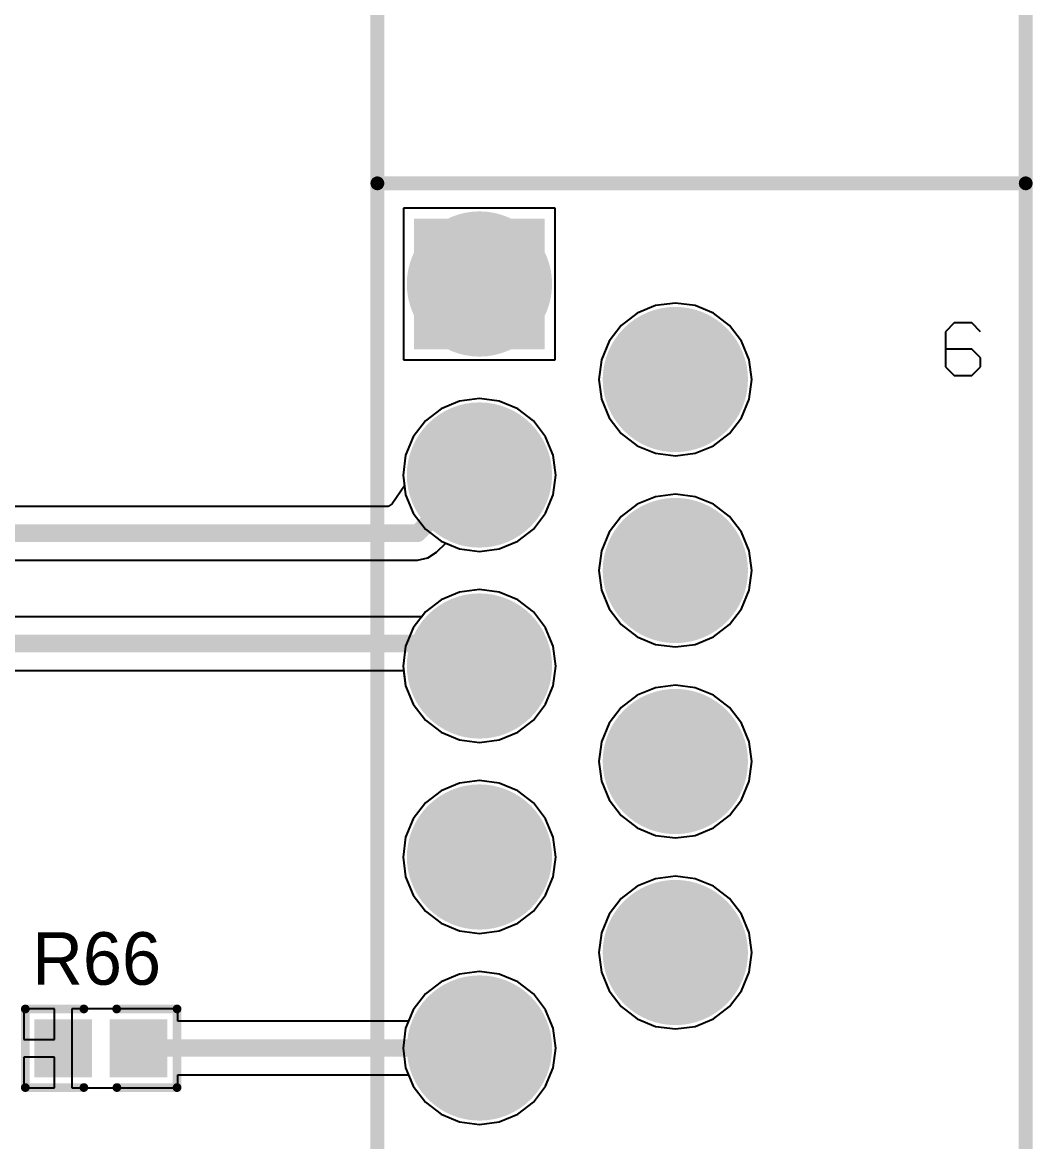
# Model space of a CAD drawing. Header units: millimetres. Extents: x 6.83 to 16.18, y 4.59 to 12.3.
# Drawn here: x 15.078 to 15.655, y 5.921 to 6.56 of the extents above; entities that cross this region are included whole.
import ezdxf

# ---------------------------------------------------------------- set-up
doc = ezdxf.new("R2010")
doc.units = ezdxf.units.MM
doc.header["$MEASUREMENT"] = 0
for name, color, linetype in [('BottomLayer', 5, 'Continuous'), ('BottomSolder', 6, 'Continuous'), ('InternalPlane1', 76, 'Continuous'), ('InternalPlane2', 16, 'Continuous'), ('MultiLayer', 9, 'Continuous'), ('PadHoleLayer', 156, 'Continuous'), ('TopLayer', 1, 'Continuous'), ('TopOverlay', 2, 'Continuous'), ('TopPaste', 8, 'Continuous'), ('TopSolder', 216, 'Continuous')]:
    doc.layers.add(name, color=color, linetype=linetype)

# ---------------------------------------------------------------- blocks, each defined once
blk = doc.blocks.new('DSUB1_385_2H9_207')
at = {"layer": 'BottomLayer', "const_width": 0.03327}
for points in [[(-0.18022, -0.31811, 1), (-0.14695, -0.31811, 1)], [(-0.07116, -0.31811, 1), (-0.03789, -0.31811, 1)], [(0.03789, -0.31811, 1), (0.07116, -0.31811, 1)], [(0.14695, -0.31811, 1), (0.18022, -0.31811, 1)], [(-0.12569, -0.42992, 1), (-0.09242, -0.42992, 1)], [(-0.01663, -0.42992, 1), (0.01663, -0.42992, 1)], [(0.09242, -0.42992, 1), (0.12569, -0.42992, 1)], [(0.20148, -0.42992, 1), (0.23474, -0.42992, 1)]]:
    blk.add_lwpolyline(points, format="xyb", close=True, dxfattribs=at)
at = {"layer": 'BottomLayer'}
blk.add_solid([(-0.18484, -0.46319), (-0.18484, -0.39665), (-0.25138, -0.46319), (-0.25138, -0.39665)], dxfattribs=at)
at = {"layer": 'BottomSolder', "const_width": 0.03727}
for points in [[(-0.18222, -0.31811, 1), (-0.14495, -0.31811, 1)], [(-0.07316, -0.31811, 1), (-0.03589, -0.31811, 1)], [(0.03589, -0.31811, 1), (0.07316, -0.31811, 1)], [(0.14495, -0.31811, 1), (0.18222, -0.31811, 1)], [(-0.12769, -0.42992, 1), (-0.09042, -0.42992, 1)], [(-0.01863, -0.42992, 1), (0.01863, -0.42992, 1)], [(0.09042, -0.42992, 1), (0.12769, -0.42992, 1)], [(0.19948, -0.42992, 1), (0.23674, -0.42992, 1)]]:
    blk.add_lwpolyline(points, format="xyb", close=True, dxfattribs=at)
at = {"layer": 'BottomSolder'}
blk.add_solid([(-0.18084, -0.46719), (-0.18084, -0.39265), (-0.25538, -0.46719), (-0.25538, -0.39265)], dxfattribs=at)
at = {"layer": 'InternalPlane1', "const_width": 0.04146}
for points in [[(-0.18431, -0.31811, 1), (-0.14285, -0.31811, 1)], [(-0.07526, -0.31811, 1), (-0.0338, -0.31811, 1)], [(0.0338, -0.31811, 1), (0.07526, -0.31811, 1)], [(0.14285, -0.31811, 1), (0.18431, -0.31811, 1)], [(-0.23884, -0.42992, 1), (-0.19738, -0.42992, 1)], [(-0.12978, -0.42992, 1), (-0.08833, -0.42992, 1)], [(-0.02073, -0.42992, 1), (0.02073, -0.42992, 1)], [(0.08833, -0.42992, 1), (0.12978, -0.42992, 1)], [(0.19738, -0.42992, 1), (0.23884, -0.42992, 1)]]:
    blk.add_lwpolyline(points, format="xyb", close=True, dxfattribs=at)
at = {"layer": 'InternalPlane2', "const_width": 0.04146}
for points in [[(-0.18431, -0.31811, 1), (-0.14285, -0.31811, 1)], [(-0.07526, -0.31811, 1), (-0.0338, -0.31811, 1)], [(0.0338, -0.31811, 1), (0.07526, -0.31811, 1)], [(0.14285, -0.31811, 1), (0.18431, -0.31811, 1)], [(-0.23884, -0.42992, 1), (-0.19738, -0.42992, 1)], [(-0.12978, -0.42992, 1), (-0.08833, -0.42992, 1)], [(-0.02073, -0.42992, 1), (0.02073, -0.42992, 1)], [(0.08833, -0.42992, 1), (0.12978, -0.42992, 1)], [(0.19738, -0.42992, 1), (0.23884, -0.42992, 1)]]:
    blk.add_lwpolyline(points, format="xyb", close=True, dxfattribs=at)
at = {"layer": 'MultiLayer', "const_width": 0.03327}
for points in [[(-0.18022, -0.31811, 1), (-0.14695, -0.31811, 1)], [(-0.07116, -0.31811, 1), (-0.03789, -0.31811, 1)], [(0.03789, -0.31811, 1), (0.07116, -0.31811, 1)], [(0.14695, -0.31811, 1), (0.18022, -0.31811, 1)], [(-0.12569, -0.42992, 1), (-0.09242, -0.42992, 1)], [(-0.01663, -0.42992, 1), (0.01663, -0.42992, 1)], [(0.09242, -0.42992, 1), (0.12569, -0.42992, 1)], [(0.20148, -0.42992, 1), (0.23474, -0.42992, 1)]]:
    blk.add_lwpolyline(points, format="xyb", close=True, dxfattribs=at)
at = {"layer": 'MultiLayer'}
blk.add_solid([(-0.18484, -0.46319), (-0.18484, -0.39665), (-0.25138, -0.46319), (-0.25138, -0.39665)], dxfattribs=at)
at = {"layer": 'PadHoleLayer', "const_width": 0.02146}
for points in [[(-0.17431, -0.31811, 1), (-0.15285, -0.31811, 1)], [(-0.06526, -0.31811, 1), (-0.0438, -0.31811, 1)], [(0.0438, -0.31811, 1), (0.06526, -0.31811, 1)], [(0.15285, -0.31811, 1), (0.17431, -0.31811, 1)], [(-0.22884, -0.42992, 1), (-0.20738, -0.42992, 1)], [(-0.11978, -0.42992, 1), (-0.09833, -0.42992, 1)], [(-0.01073, -0.42992, 1), (0.01073, -0.42992, 1)], [(0.09833, -0.42992, 1), (0.11978, -0.42992, 1)], [(0.20738, -0.42992, 1), (0.22884, -0.42992, 1)]]:
    blk.add_lwpolyline(points, format="xyb", close=True, dxfattribs=at)
at = {"layer": 'TopLayer', "const_width": 0.03327}
for points in [[(-0.18022, -0.31811, 1), (-0.14695, -0.31811, 1)], [(-0.07116, -0.31811, 1), (-0.03789, -0.31811, 1)], [(0.03789, -0.31811, 1), (0.07116, -0.31811, 1)], [(0.14695, -0.31811, 1), (0.18022, -0.31811, 1)], [(-0.12569, -0.42992, 1), (-0.09242, -0.42992, 1)], [(-0.01663, -0.42992, 1), (0.01663, -0.42992, 1)], [(0.09242, -0.42992, 1), (0.12569, -0.42992, 1)], [(0.20148, -0.42992, 1), (0.23474, -0.42992, 1)]]:
    blk.add_lwpolyline(points, format="xyb", close=True, dxfattribs=at)
at = {"layer": 'TopLayer'}
blk.add_solid([(-0.18484, -0.46319), (-0.18484, -0.39665), (-0.25138, -0.46319), (-0.25138, -0.39665)], dxfattribs=at)
at = {"layer": 'TopOverlay'}
for p, q in [((-0.19087, -0.1439), (-0.19587, -0.1489)), ((-0.17587, -0.1439), (-0.18087, -0.1489)), ((-0.17087, -0.1439), (-0.17587, -0.1439)), ((-0.16588, -0.1489), (-0.17087, -0.1439)), ((-0.19587, -0.1489), (-0.19587, -0.15889)), ((-0.18087, -0.1489), (-0.18087, -0.16389)), ((-0.16588, -0.15889), (-0.16588, -0.1489)), ((-0.19587, -0.15889), (-0.19087, -0.16389)), ((-0.17087, -0.16389), (-0.16588, -0.15889)), ((-0.19087, -0.16389), (-0.17087, -0.16389))]:
    blk.add_line(p, q, dxfattribs=at)
at = {"layer": 'TopOverlay', "const_width": 0.00787}
for points in [[(0.6063, -0.11811), (-0.6063, -0.11811)], [(-0.27559, -0.48819), (-0.27559, -0.11811)], [(0.6063, -0.48819), (-0.6063, -0.48819)]]:
    blk.add_lwpolyline(points, dxfattribs=at)
at = {"layer": 'TopOverlay', "const_width": 0.00394}
for points in [[(-0.27756, -0.11811, 1), (-0.27362, -0.11811, 1)], [(-0.27756, -0.48819, 1), (-0.27362, -0.48819, 1)]]:
    blk.add_lwpolyline(points, format="xyb", close=True, dxfattribs=at)
at = {"layer": 'TopSolder', "const_width": 0.03727}
for points in [[(-0.18222, -0.31811, 1), (-0.14495, -0.31811, 1)], [(-0.07316, -0.31811, 1), (-0.03589, -0.31811, 1)], [(0.03589, -0.31811, 1), (0.07316, -0.31811, 1)], [(0.14495, -0.31811, 1), (0.18222, -0.31811, 1)], [(-0.12769, -0.42992, 1), (-0.09042, -0.42992, 1)], [(-0.01863, -0.42992, 1), (0.01863, -0.42992, 1)], [(0.09042, -0.42992, 1), (0.12769, -0.42992, 1)], [(0.19948, -0.42992, 1), (0.23674, -0.42992, 1)]]:
    blk.add_lwpolyline(points, format="xyb", close=True, dxfattribs=at)
at = {"layer": 'TopSolder'}
blk.add_solid([(-0.18084, -0.46719), (-0.18084, -0.39265), (-0.25538, -0.46719), (-0.25538, -0.39265)], dxfattribs=at)
blk = doc.blocks.new('0402_222')
at = {"layer": 'TopLayer'}
for points in [[(0.01648, -0.09748), (0.01648, -0.07248), (-0.00852, -0.09748), (-0.00852, -0.07248)], [(0.01648, -0.14049), (0.01648, -0.11549), (-0.00852, -0.14049), (-0.00852, -0.11549)]]:
    blk.add_solid(points, dxfattribs=at)
at = {"layer": 'TopOverlay', "const_width": 0.005}
for points in [[(0.02638, -0.06299), (-0.0185, -0.06299)], [(-0.0185, -0.09748), (-0.0185, -0.06299)], [(0.02638, -0.09734), (0.02638, -0.06299)], [(-0.0185, -0.14961), (-0.0185, -0.11618)], [(0.02638, -0.14961), (0.02638, -0.11618)], [(0.02638, -0.14961), (-0.0185, -0.14961)]]:
    blk.add_lwpolyline(points, dxfattribs=at)
at = {"layer": 'TopOverlay', "const_width": 0.0025}
for points in [[(-0.01975, -0.06299, 1), (-0.01725, -0.06299, 1)], [(-0.01975, -0.06299, 1), (-0.01725, -0.06299, 1)], [(0.02513, -0.06299, 1), (0.02763, -0.06299, 1)], [(0.02513, -0.06299, 1), (0.02763, -0.06299, 1)], [(-0.01975, -0.09748, 1), (-0.01725, -0.09748, 1)], [(0.02513, -0.09734, 1), (0.02763, -0.09734, 1)], [(-0.01975, -0.11618, 1), (-0.01725, -0.11618, 1)], [(0.02513, -0.11618, 1), (0.02763, -0.11618, 1)], [(-0.01975, -0.14961, 1), (-0.01725, -0.14961, 1)], [(-0.01975, -0.14961, 1), (-0.01725, -0.14961, 1)], [(0.02513, -0.14961, 1), (0.02763, -0.14961, 1)], [(0.02513, -0.14961, 1), (0.02763, -0.14961, 1)]]:
    blk.add_lwpolyline(points, format="xyb", close=True, dxfattribs=at)
at = {"layer": 'TopPaste'}
for points in [[(0.01648, -0.09748), (0.01648, -0.07248), (-0.00852, -0.09748), (-0.00852, -0.07248)], [(0.01648, -0.14049), (0.01648, -0.11549), (-0.00852, -0.14049), (-0.00852, -0.11549)]]:
    blk.add_solid(points, dxfattribs=at)
at = {"layer": 'TopSolder'}
for points in [[(0.02048, -0.10148), (0.02048, -0.06848), (-0.01252, -0.10148), (-0.01252, -0.06848)], [(0.02048, -0.14449), (0.02048, -0.11149), (-0.01252, -0.14449), (-0.01252, -0.11149)]]:
    blk.add_solid(points, dxfattribs=at)

msp = doc.modelspace()

# ---------------------------------------------------------------- linework, layer by layer
at = {"layer": 'BottomLayer'}
for p, q in [((15.38222, 6.45364), (15.29569, 6.45364)), ((15.29569, 6.45364), (15.29569, 6.3671)), ((15.38222, 6.3671), (15.38222, 6.45364)), ((15.43947, 6.398), (15.42895, 6.39364)), ((15.45077, 6.39948), (15.43947, 6.398)), ((15.46206, 6.398), (15.45077, 6.39948)), ((15.47259, 6.39364), (15.46206, 6.398)), ((15.42895, 6.39364), (15.41991, 6.3867)), ((15.48163, 6.3867), (15.47259, 6.39364)), ((15.41991, 6.3867), (15.41297, 6.37766)), ((15.48856, 6.37766), (15.48163, 6.3867)), ((15.41297, 6.37766), (15.40861, 6.36714)), ((15.49292, 6.36714), (15.48856, 6.37766)), ((15.29569, 6.3671), (15.38222, 6.3671)), ((15.40861, 6.36714), (15.40713, 6.35584)), ((15.49441, 6.35584), (15.49292, 6.36714)), ((15.40713, 6.35584), (15.40861, 6.34455)), ((15.49292, 6.34455), (15.49441, 6.35584)), ((15.32766, 6.34347), (15.31714, 6.33911)), ((15.33896, 6.34496), (15.32766, 6.34347)), ((15.35025, 6.34347), (15.33896, 6.34496)), ((15.36078, 6.33911), (15.35025, 6.34347)), ((15.40861, 6.34455), (15.41297, 6.33402)), ((15.48856, 6.33402), (15.49292, 6.34455)), ((15.31714, 6.33911), (15.3081, 6.33217)), ((15.36981, 6.33217), (15.36078, 6.33911)), ((15.41297, 6.33402), (15.41991, 6.32498)), ((15.48163, 6.32498), (15.48856, 6.33402)), ((15.3081, 6.33217), (15.30116, 6.32313)), ((15.37675, 6.32313), (15.36981, 6.33217)), ((15.30116, 6.32313), (15.2968, 6.31261)), ((15.38111, 6.31261), (15.37675, 6.32313)), ((15.41991, 6.32498), (15.42895, 6.31805)), ((15.47259, 6.31805), (15.48163, 6.32498)), ((15.42895, 6.31805), (15.43947, 6.31369)), ((15.43947, 6.31369), (15.45077, 6.3122)), ((15.45077, 6.3122), (15.46206, 6.31369)), ((15.46206, 6.31369), (15.47259, 6.31805)), ((15.2968, 6.31261), (15.29532, 6.30131)), ((15.3826, 6.30131), (15.38111, 6.31261)), ((15.29532, 6.30131), (15.2968, 6.29002)), ((15.38111, 6.29002), (15.3826, 6.30131)), ((15.2968, 6.29002), (15.30116, 6.27949)), ((15.37675, 6.27949), (15.38111, 6.29002)), ((15.43947, 6.28894), (15.42895, 6.28458)), ((15.45077, 6.29043), (15.43947, 6.28894)), ((15.46206, 6.28894), (15.45077, 6.29043)), ((15.47259, 6.28458), (15.46206, 6.28894)), ((15.42895, 6.28458), (15.41991, 6.27765)), ((15.48163, 6.27765), (15.47259, 6.28458)), ((15.30116, 6.27949), (15.3081, 6.27046)), ((15.36981, 6.27046), (15.37675, 6.27949)), ((15.41991, 6.27765), (15.41297, 6.26861)), ((15.48856, 6.26861), (15.48163, 6.27765)), ((15.3081, 6.27046), (15.31714, 6.26352)), ((15.36078, 6.26352), (15.36981, 6.27046)), ((15.31714, 6.26352), (15.32766, 6.25916)), ((15.35025, 6.25916), (15.36078, 6.26352)), ((15.41297, 6.26861), (15.40861, 6.25808)), ((15.49292, 6.25808), (15.48856, 6.26861)), ((15.32766, 6.25916), (15.33896, 6.25767)), ((15.33896, 6.25767), (15.35025, 6.25916)), ((15.40861, 6.25808), (15.40713, 6.24679)), ((15.49441, 6.24679), (15.49292, 6.25808)), ((15.40713, 6.24679), (15.40861, 6.23549)), ((15.49292, 6.23549), (15.49441, 6.24679)), ((15.32766, 6.23441), (15.31714, 6.23005)), ((15.33896, 6.2359), (15.32766, 6.23441)), ((15.35025, 6.23441), (15.33896, 6.2359)), ((15.36078, 6.23005), (15.35025, 6.23441)), ((15.40861, 6.23549), (15.41297, 6.22497)), ((15.48856, 6.22497), (15.49292, 6.23549)), ((15.31714, 6.23005), (15.3081, 6.22312)), ((15.36981, 6.22312), (15.36078, 6.23005)), ((15.41297, 6.22497), (15.41991, 6.21593)), ((15.48163, 6.21593), (15.48856, 6.22497)), ((15.3081, 6.22312), (15.30116, 6.21408)), ((15.37675, 6.21408), (15.36981, 6.22312)), ((15.30116, 6.21408), (15.2968, 6.20355)), ((15.38111, 6.20355), (15.37675, 6.21408)), ((15.41991, 6.21593), (15.42895, 6.20899)), ((15.47259, 6.20899), (15.48163, 6.21593)), ((15.42895, 6.20899), (15.43947, 6.20463)), ((15.46206, 6.20463), (15.47259, 6.20899)), ((15.2968, 6.20355), (15.29532, 6.19226)), ((15.3826, 6.19226), (15.38111, 6.20355)), ((15.43947, 6.20463), (15.45077, 6.20315)), ((15.45077, 6.20315), (15.46206, 6.20463)), ((15.29532, 6.19226), (15.2968, 6.18096)), ((15.38111, 6.18096), (15.3826, 6.19226)), ((15.2968, 6.18096), (15.30116, 6.17044)), ((15.37675, 6.17044), (15.38111, 6.18096)), ((15.43947, 6.17989), (15.42895, 6.17553)), ((15.45077, 6.18137), (15.43947, 6.17989)), ((15.46206, 6.17989), (15.45077, 6.18137)), ((15.47259, 6.17553), (15.46206, 6.17989)), ((15.42895, 6.17553), (15.41991, 6.16859)), ((15.48163, 6.16859), (15.47259, 6.17553)), ((15.30116, 6.17044), (15.3081, 6.1614)), ((15.36981, 6.1614), (15.37675, 6.17044)), ((15.41991, 6.16859), (15.41297, 6.15955)), ((15.48856, 6.15955), (15.48163, 6.16859)), ((15.3081, 6.1614), (15.31714, 6.15447)), ((15.36078, 6.15447), (15.36981, 6.1614)), ((15.31714, 6.15447), (15.32766, 6.15011)), ((15.35025, 6.15011), (15.36078, 6.15447)), ((15.41297, 6.15955), (15.40861, 6.14903)), ((15.49292, 6.14903), (15.48856, 6.15955)), ((15.32766, 6.15011), (15.33896, 6.14862)), ((15.33896, 6.14862), (15.35025, 6.15011)), ((15.40861, 6.14903), (15.40713, 6.13773)), ((15.49441, 6.13773), (15.49292, 6.14903)), ((15.40713, 6.13773), (15.40861, 6.12644)), ((15.49292, 6.12644), (15.49441, 6.13773)), ((15.32766, 6.12536), (15.31714, 6.121)), ((15.33896, 6.12685), (15.32766, 6.12536)), ((15.35025, 6.12536), (15.33896, 6.12685)), ((15.36078, 6.121), (15.35025, 6.12536)), ((15.40861, 6.12644), (15.41297, 6.11591)), ((15.48856, 6.11591), (15.49292, 6.12644)), ((15.31714, 6.121), (15.3081, 6.11406)), ((15.36981, 6.11406), (15.36078, 6.121)), ((15.41297, 6.11591), (15.41991, 6.10687)), ((15.48163, 6.10687), (15.48856, 6.11591)), ((15.3081, 6.11406), (15.30116, 6.10502)), ((15.37675, 6.10502), (15.36981, 6.11406)), ((15.30116, 6.10502), (15.2968, 6.0945)), ((15.38111, 6.0945), (15.37675, 6.10502)), ((15.41991, 6.10687), (15.42895, 6.09994)), ((15.47259, 6.09994), (15.48163, 6.10687)), ((15.42895, 6.09994), (15.43947, 6.09558)), ((15.46206, 6.09558), (15.47259, 6.09994)), ((15.2968, 6.0945), (15.29532, 6.0832)), ((15.3826, 6.0832), (15.38111, 6.0945)), ((15.43947, 6.09558), (15.45077, 6.09409)), ((15.45077, 6.09409), (15.46206, 6.09558)), ((15.29532, 6.0832), (15.2968, 6.07191)), ((15.38111, 6.07191), (15.3826, 6.0832)), ((15.2968, 6.07191), (15.30116, 6.06138)), ((15.37675, 6.06138), (15.38111, 6.07191)), ((15.43947, 6.07083), (15.42895, 6.06647)), ((15.45077, 6.07232), (15.43947, 6.07083)), ((15.46206, 6.07083), (15.45077, 6.07232)), ((15.47259, 6.06647), (15.46206, 6.07083)), ((15.42895, 6.06647), (15.41991, 6.05954)), ((15.48163, 6.05954), (15.47259, 6.06647)), ((15.30116, 6.06138), (15.3081, 6.05235)), ((15.36981, 6.05235), (15.37675, 6.06138)), ((15.41991, 6.05954), (15.41297, 6.0505)), ((15.48856, 6.0505), (15.48163, 6.05954)), ((15.3081, 6.05235), (15.31714, 6.04541)), ((15.36078, 6.04541), (15.36981, 6.05235)), ((15.31714, 6.04541), (15.32766, 6.04105)), ((15.35025, 6.04105), (15.36078, 6.04541)), ((15.41297, 6.0505), (15.40861, 6.03997)), ((15.49292, 6.03997), (15.48856, 6.0505)), ((15.32766, 6.04105), (15.33896, 6.03956)), ((15.33896, 6.03956), (15.35025, 6.04105)), ((15.40861, 6.03997), (15.40713, 6.02868)), ((15.49441, 6.02868), (15.49292, 6.03997)), ((15.40713, 6.02868), (15.40861, 6.01738)), ((15.49292, 6.01738), (15.49441, 6.02868)), ((15.32766, 6.0163), (15.31714, 6.01194)), ((15.33896, 6.01779), (15.32766, 6.0163)), ((15.35025, 6.0163), (15.33896, 6.01779)), ((15.36078, 6.01194), (15.35025, 6.0163)), ((15.40861, 6.01738), (15.41297, 6.00686)), ((15.48856, 6.00686), (15.49292, 6.01738)), ((15.31714, 6.01194), (15.3081, 6.00501)), ((15.36981, 6.00501), (15.36078, 6.01194)), ((15.3081, 6.00501), (15.30116, 5.99597)), ((15.37675, 5.99597), (15.36981, 6.00501)), ((15.41297, 6.00686), (15.41991, 5.99782)), ((15.48163, 5.99782), (15.48856, 6.00686)), ((15.30116, 5.99597), (15.2968, 5.98544)), ((15.38111, 5.98544), (15.37675, 5.99597)), ((15.41991, 5.99782), (15.42895, 5.99088)), ((15.47259, 5.99088), (15.48163, 5.99782)), ((15.42895, 5.99088), (15.43947, 5.98652)), ((15.46206, 5.98652), (15.47259, 5.99088)), ((15.2968, 5.98544), (15.29532, 5.97415)), ((15.3826, 5.97415), (15.38111, 5.98544)), ((15.43947, 5.98652), (15.45077, 5.98504)), ((15.45077, 5.98504), (15.46206, 5.98652)), ((15.29532, 5.97415), (15.2968, 5.96285)), ((15.38111, 5.96285), (15.3826, 5.97415)), ((15.2968, 5.96285), (15.30116, 5.95233)), ((15.37675, 5.95233), (15.38111, 5.96285)), ((15.30116, 5.95233), (15.3081, 5.94329)), ((15.36981, 5.94329), (15.37675, 5.95233)), ((15.3081, 5.94329), (15.31714, 5.93635)), ((15.36078, 5.93635), (15.36981, 5.94329)), ((15.31714, 5.93635), (15.32766, 5.93199)), ((15.32766, 5.93199), (15.33896, 5.93051)), ((15.33896, 5.93051), (15.35025, 5.93199)), ((15.35025, 5.93199), (15.36078, 5.93635))]:
    msp.add_line(p, q, dxfattribs=at)
at = {"layer": 'TopLayer'}
for p, q in [((15.38222, 6.45364), (15.29569, 6.45364)), ((15.29569, 6.45364), (15.29569, 6.3671)), ((15.38222, 6.3671), (15.38222, 6.45364)), ((15.43947, 6.398), (15.42895, 6.39364)), ((15.45077, 6.39948), (15.43947, 6.398)), ((15.46206, 6.398), (15.45077, 6.39948)), ((15.47259, 6.39364), (15.46206, 6.398)), ((15.42895, 6.39364), (15.41991, 6.3867)), ((15.48163, 6.3867), (15.47259, 6.39364)), ((15.41991, 6.3867), (15.41297, 6.37766)), ((15.48856, 6.37766), (15.48163, 6.3867)), ((15.41297, 6.37766), (15.40861, 6.36714)), ((15.49292, 6.36714), (15.48856, 6.37766)), ((15.29569, 6.3671), (15.38222, 6.3671)), ((15.40861, 6.36714), (15.40713, 6.35584)), ((15.49441, 6.35584), (15.49292, 6.36714)), ((15.40713, 6.35584), (15.40861, 6.34455)), ((15.49292, 6.34455), (15.49441, 6.35584)), ((15.32766, 6.34347), (15.31714, 6.33911)), ((15.33896, 6.34496), (15.32766, 6.34347)), ((15.35025, 6.34347), (15.33896, 6.34496)), ((15.36078, 6.33911), (15.35025, 6.34347)), ((15.40861, 6.34455), (15.41297, 6.33402)), ((15.48856, 6.33402), (15.49292, 6.34455)), ((15.31714, 6.33911), (15.3081, 6.33217)), ((15.36981, 6.33217), (15.36078, 6.33911)), ((15.41297, 6.33402), (15.41991, 6.32498)), ((15.48163, 6.32498), (15.48856, 6.33402)), ((15.3081, 6.33217), (15.30116, 6.32313)), ((15.37675, 6.32313), (15.36981, 6.33217)), ((15.30116, 6.32313), (15.2968, 6.31261)), ((15.38111, 6.31261), (15.37675, 6.32313)), ((15.41991, 6.32498), (15.42895, 6.31805)), ((15.47259, 6.31805), (15.48163, 6.32498)), ((15.42895, 6.31805), (15.43947, 6.31369)), ((15.43947, 6.31369), (15.45077, 6.3122)), ((15.45077, 6.3122), (15.46206, 6.31369)), ((15.46206, 6.31369), (15.47259, 6.31805)), ((15.2968, 6.31261), (15.29532, 6.30131)), ((15.3826, 6.30131), (15.38111, 6.31261)), ((15.29532, 6.30131), (15.29612, 6.29517)), ((15.38111, 6.29002), (15.3826, 6.30131)), ((15.29612, 6.29517), (15.28911, 6.28491)), ((15.37675, 6.27949), (15.38111, 6.29002)), ((15.43947, 6.28894), (15.42895, 6.28458)), ((15.45077, 6.29043), (15.43947, 6.28894)), ((15.46206, 6.28894), (15.45077, 6.29043)), ((15.47259, 6.28458), (15.46206, 6.28894)), ((15.28678, 6.28336), (14.96013, 6.28336)), ((15.28911, 6.28491), (15.28678, 6.28336)), ((15.42895, 6.28458), (15.41991, 6.27765)), ((15.48163, 6.27765), (15.47259, 6.28458)), ((15.36981, 6.27046), (15.37675, 6.27949)), ((15.41991, 6.27765), (15.41297, 6.26861)), ((15.48856, 6.26861), (15.48163, 6.27765)), ((15.36078, 6.26352), (15.36981, 6.27046)), ((15.35025, 6.25916), (15.36078, 6.26352)), ((15.41297, 6.26861), (15.40861, 6.25808)), ((15.49292, 6.25808), (15.48856, 6.26861)), ((15.30952, 6.25393), (15.31448, 6.25725)), ((15.31448, 6.25725), (15.31969, 6.26246)), ((15.31969, 6.26246), (15.32766, 6.25916)), ((15.32766, 6.25916), (15.33896, 6.25767)), ((15.33896, 6.25767), (15.35025, 6.25916)), ((15.40861, 6.25808), (15.40713, 6.24679)), ((15.49441, 6.24679), (15.49292, 6.25808)), ((14.9684, 6.25277), (15.30367, 6.25277)), ((15.30367, 6.25277), (15.30952, 6.25393)), ((15.40713, 6.24679), (15.40861, 6.23549)), ((15.49292, 6.23549), (15.49441, 6.24679)), ((15.32766, 6.23441), (15.31714, 6.23005)), ((15.33896, 6.2359), (15.32766, 6.23441)), ((15.35025, 6.23441), (15.33896, 6.2359)), ((15.36078, 6.23005), (15.35025, 6.23441)), ((15.40861, 6.23549), (15.41297, 6.22497)), ((15.48856, 6.22497), (15.49292, 6.23549)), ((15.31714, 6.23005), (15.3081, 6.22312)), ((15.36981, 6.22312), (15.36078, 6.23005)), ((15.41297, 6.22497), (15.41991, 6.21593)), ((15.48163, 6.21593), (15.48856, 6.22497)), ((15.30599, 6.22037), (14.96848, 6.22037)), ((15.3081, 6.22312), (15.30599, 6.22037)), ((15.37675, 6.21408), (15.36981, 6.22312)), ((15.38111, 6.20355), (15.37675, 6.21408)), ((15.41991, 6.21593), (15.42895, 6.20899)), ((15.47259, 6.20899), (15.48163, 6.21593)), ((15.42895, 6.20899), (15.43947, 6.20463)), ((15.46206, 6.20463), (15.47259, 6.20899)), ((15.3826, 6.19226), (15.38111, 6.20355)), ((15.43947, 6.20463), (15.45077, 6.20315)), ((15.45077, 6.20315), (15.46206, 6.20463)), ((15.38111, 6.18096), (15.3826, 6.19226)), ((14.96013, 6.18978), (15.29564, 6.18978)), ((15.29564, 6.18978), (15.2968, 6.18096)), ((15.2968, 6.18096), (15.30116, 6.17044)), ((15.37675, 6.17044), (15.38111, 6.18096)), ((15.43947, 6.17989), (15.42895, 6.17553)), ((15.45077, 6.18137), (15.43947, 6.17989)), ((15.46206, 6.17989), (15.45077, 6.18137)), ((15.47259, 6.17553), (15.46206, 6.17989)), ((15.42895, 6.17553), (15.41991, 6.16859)), ((15.48163, 6.16859), (15.47259, 6.17553)), ((15.30116, 6.17044), (15.3081, 6.1614)), ((15.36981, 6.1614), (15.37675, 6.17044)), ((15.41991, 6.16859), (15.41297, 6.15955)), ((15.48856, 6.15955), (15.48163, 6.16859)), ((15.3081, 6.1614), (15.31714, 6.15447)), ((15.36078, 6.15447), (15.36981, 6.1614)), ((15.31714, 6.15447), (15.32766, 6.15011)), ((15.35025, 6.15011), (15.36078, 6.15447)), ((15.41297, 6.15955), (15.40861, 6.14903)), ((15.49292, 6.14903), (15.48856, 6.15955)), ((15.32766, 6.15011), (15.33896, 6.14862)), ((15.33896, 6.14862), (15.35025, 6.15011)), ((15.40861, 6.14903), (15.40713, 6.13773)), ((15.49441, 6.13773), (15.49292, 6.14903)), ((15.40713, 6.13773), (15.40861, 6.12644)), ((15.49292, 6.12644), (15.49441, 6.13773)), ((15.32766, 6.12536), (15.31714, 6.121)), ((15.33896, 6.12685), (15.32766, 6.12536)), ((15.35025, 6.12536), (15.33896, 6.12685)), ((15.36078, 6.121), (15.35025, 6.12536)), ((15.40861, 6.12644), (15.41297, 6.11591)), ((15.48856, 6.11591), (15.49292, 6.12644)), ((15.31714, 6.121), (15.3081, 6.11406)), ((15.36981, 6.11406), (15.36078, 6.121)), ((15.41297, 6.11591), (15.41991, 6.10687)), ((15.48163, 6.10687), (15.48856, 6.11591)), ((15.3081, 6.11406), (15.30116, 6.10502)), ((15.37675, 6.10502), (15.36981, 6.11406)), ((15.30116, 6.10502), (15.2968, 6.0945)), ((15.38111, 6.0945), (15.37675, 6.10502)), ((15.41991, 6.10687), (15.42895, 6.09994)), ((15.47259, 6.09994), (15.48163, 6.10687)), ((15.42895, 6.09994), (15.43947, 6.09558)), ((15.46206, 6.09558), (15.47259, 6.09994)), ((15.2968, 6.0945), (15.29532, 6.0832)), ((15.3826, 6.0832), (15.38111, 6.0945)), ((15.43947, 6.09558), (15.45077, 6.09409)), ((15.45077, 6.09409), (15.46206, 6.09558)), ((15.29532, 6.0832), (15.2968, 6.07191)), ((15.38111, 6.07191), (15.3826, 6.0832)), ((15.2968, 6.07191), (15.30116, 6.06138)), ((15.37675, 6.06138), (15.38111, 6.07191)), ((15.43947, 6.07083), (15.42895, 6.06647)), ((15.45077, 6.07232), (15.43947, 6.07083)), ((15.46206, 6.07083), (15.45077, 6.07232)), ((15.47259, 6.06647), (15.46206, 6.07083)), ((15.42895, 6.06647), (15.41991, 6.05954)), ((15.48163, 6.05954), (15.47259, 6.06647)), ((15.30116, 6.06138), (15.3081, 6.05235)), ((15.36981, 6.05235), (15.37675, 6.06138)), ((15.41991, 6.05954), (15.41297, 6.0505)), ((15.48856, 6.0505), (15.48163, 6.05954)), ((15.3081, 6.05235), (15.31714, 6.04541)), ((15.36078, 6.04541), (15.36981, 6.05235)), ((15.31714, 6.04541), (15.32766, 6.04105)), ((15.35025, 6.04105), (15.36078, 6.04541)), ((15.41297, 6.0505), (15.40861, 6.03997)), ((15.49292, 6.03997), (15.48856, 6.0505)), ((15.32766, 6.04105), (15.33896, 6.03956)), ((15.33896, 6.03956), (15.35025, 6.04105)), ((15.40861, 6.03997), (15.40713, 6.02868)), ((15.49441, 6.02868), (15.49292, 6.03997)), ((15.40713, 6.02868), (15.40861, 6.01738)), ((15.49292, 6.01738), (15.49441, 6.02868)), ((15.32766, 6.0163), (15.31714, 6.01194)), ((15.33896, 6.01779), (15.32766, 6.0163)), ((15.35025, 6.0163), (15.33896, 6.01779)), ((15.36078, 6.01194), (15.35025, 6.0163)), ((15.40861, 6.01738), (15.41297, 6.00686)), ((15.48856, 6.00686), (15.49292, 6.01738)), ((15.31714, 6.01194), (15.3081, 6.00501)), ((15.36981, 6.00501), (15.36078, 6.01194)), ((15.3081, 6.00501), (15.30116, 5.99597)), ((15.37675, 5.99597), (15.36981, 6.00501)), ((15.41297, 6.00686), (15.41991, 5.99782)), ((15.48163, 5.99782), (15.48856, 6.00686)), ((15.09635, 5.99648), (15.07885, 5.99648)), ((15.07885, 5.99648), (15.07885, 5.97898)), ((15.09635, 5.97898), (15.09635, 5.99648)), ((15.12385, 5.99648), (15.10635, 5.99648)), ((15.10635, 5.99648), (15.10635, 5.97398)), ((15.12385, 5.99647), (15.12385, 5.99648)), ((15.16687, 5.99647), (15.12385, 5.99647)), ((15.16687, 5.98944), (15.16687, 5.99647)), ((15.30116, 5.99597), (15.29846, 5.98944)), ((15.38111, 5.98544), (15.37675, 5.99597)), ((15.41991, 5.99782), (15.42895, 5.99088)), ((15.47259, 5.99088), (15.48163, 5.99782)), ((15.29846, 5.98944), (15.16687, 5.98944)), ((15.42895, 5.99088), (15.43947, 5.98652)), ((15.46206, 5.98652), (15.47259, 5.99088)), ((15.3826, 5.97415), (15.38111, 5.98544)), ((15.43947, 5.98652), (15.45077, 5.98504)), ((15.45077, 5.98504), (15.46206, 5.98652)), ((15.07885, 5.97898), (15.09635, 5.97898)), ((15.09635, 5.96898), (15.07885, 5.96898)), ((15.07885, 5.96898), (15.07885, 5.95148)), ((15.09635, 5.95148), (15.09635, 5.96898)), ((15.10635, 5.97398), (15.10635, 5.95148)), ((15.38111, 5.96285), (15.3826, 5.97415)), ((15.37675, 5.95233), (15.38111, 5.96285)), ((15.16687, 5.95147), (15.16687, 5.95886)), ((15.16687, 5.95886), (15.29846, 5.95886)), ((15.29846, 5.95886), (15.30116, 5.95233)), ((15.07885, 5.95148), (15.09635, 5.95148)), ((15.10635, 5.95148), (15.12187, 5.95148)), ((15.12187, 5.95148), (15.12187, 5.95147)), ((15.12187, 5.95147), (15.16687, 5.95147)), ((15.30116, 5.95233), (15.3081, 5.94329)), ((15.36981, 5.94329), (15.37675, 5.95233)), ((15.3081, 5.94329), (15.31714, 5.93635)), ((15.36078, 5.93635), (15.36981, 5.94329)), ((15.31714, 5.93635), (15.32766, 5.93199)), ((15.32766, 5.93199), (15.33896, 5.93051)), ((15.33896, 5.93051), (15.35025, 5.93199)), ((15.35025, 5.93199), (15.36078, 5.93635))]:
    msp.add_line(p, q, dxfattribs=at)
at = {"layer": 'TopLayer', "const_width": 0.01}
for points in [[(15.30367, 6.26806), (15.34001, 6.3044)], [(14.93263, 6.26806), (15.30367, 6.26806)], [(14.93318, 6.20507), (15.32872, 6.20507)], [(15.14868, 5.97415), (15.33896, 5.97415)]]:
    msp.add_lwpolyline(points, dxfattribs=at)
at = {"layer": 'TopLayer', "const_width": 0.005}
for points in [[(15.33751, 6.3044, 1), (15.34251, 6.3044, 1)], [(15.30117, 6.26806, 1), (15.30617, 6.26806, 1)], [(15.30117, 6.26806, 1), (15.30617, 6.26806, 1)], [(15.32622, 6.20507, 1), (15.33122, 6.20507, 1)], [(15.14618, 5.97415, 1), (15.15118, 5.97415, 1)], [(15.33646, 5.97415, 1), (15.34146, 5.97415, 1)]]:
    msp.add_lwpolyline(points, format="xyb", close=True, dxfattribs=at)

# ---------------------------------------------------------------- block references
at = {"rotation": 270}
for name, p in [('DSUB1_385_2H9_207', (15.76888, 6.19226)), ('0402_222', (15.22934, 5.97795))]:
    msp.add_blockref(name, p, dxfattribs=at)

# ---------------------------------------------------------------- texts
at = {"layer": 'TopOverlay'}
msp.add_text('R66', height=0.03, dxfattribs=at).set_placement((15.08361, 6.01027))

doc.saveas('drawing.dxf')
